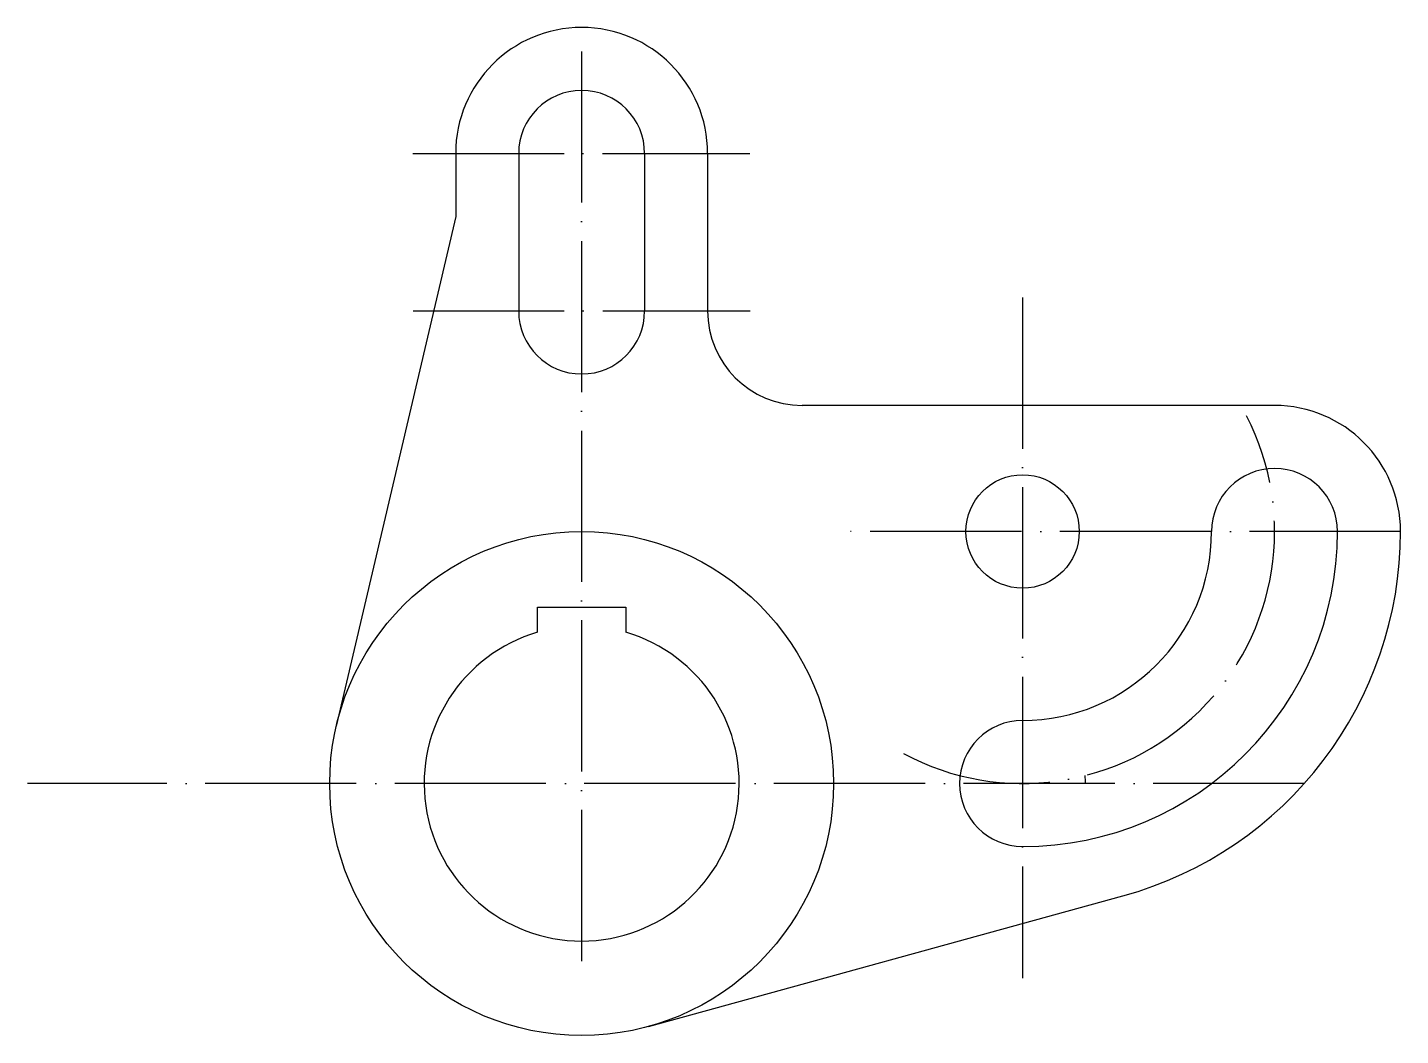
# Model space of a CAD drawing. Header units: millimetres. Extents: x 2823 to 3041, y 1883 to 2043.
import ezdxf

# ---------------------------------------------------------------- set-up
doc = ezdxf.new("R2010")
doc.units = ezdxf.units.MM
doc.linetypes.add('ACAD_ISO04W100', pattern=[30, 24, -3, 0, -3])
doc.layers.add('ejes', color=3, linetype='ACAD_ISO04W100')

msp = doc.modelspace()

# ---------------------------------------------------------------- linework, layer by layer
for p, q in [((2891.34, 2022.87), (2891.34, 2012.87)), ((2901.34, 2022.87), (2901.34, 1997.87)), ((2921.34, 2022.87), (2921.34, 1997.87)), ((2931.34, 2022.87), (2931.34, 1997.87)), ((2891.34, 2012.87), (2872.39, 1931.99)), ((3021.34, 1982.87), (2946.34, 1982.87)), ((2904.34, 1946.87), (2904.34, 1950.87)), ((2904.34, 1950.87), (2918.34, 1950.87)), ((2918.34, 1950.87), (2918.34, 1946.87)), ((2921.95, 1884.3), (2997.25, 1905.02))]:
    msp.add_line(p, q)
for centre, radius in [((2981.34, 1962.87), 9), ((2911.34, 1922.87), 40)]:
    msp.add_circle(centre, radius)
for centre, radius, start, end in [((2911.34, 2022.87), 20, 0, 180), ((2911.34, 2022.87), 10, 0, 180), ((2911.34, 1997.87), 10, 180, 0), ((2946.34, 1997.87), 15, 180, 270), ((3021.34, 1962.87), 20, 0, 90), ((3021.34, 1962.87), 10, 0, 180), ((2981.34, 1962.87), 50, 270, 0), ((2981.34, 1962.87), 30, 270, 0), ((2981.34, 1962.87), 60, 285.3816, 0), ((2911.34, 1922.87), 25, 106.2602, 73.7398), ((2981.34, 1922.87), 10, 90, 270), ((2981.34, 1922.87), 10, 0, 7.1808)]:
    msp.add_arc(centre, radius, start, end)
at = {"layer": 'ejes'}
for p, q in [((2911.34, 2039.07), (2911.34, 1891.95)), ((2884.54, 2022.87), (2938.05, 2022.87)), ((2981.34, 2000), (2981.34, 1891.95)), ((2884.58, 1997.87), (2938.09, 1997.87)), ((3041.34, 1962.87), (2951.55, 1962.87)), ((3026.06, 1922.87), (2823.36, 1922.87))]:
    msp.add_line(p, q, dxfattribs=at)
msp.add_arc((2981.34, 1962.87), 40, 241.8309, 27.2996, dxfattribs=at)

doc.saveas('drawing.dxf')
